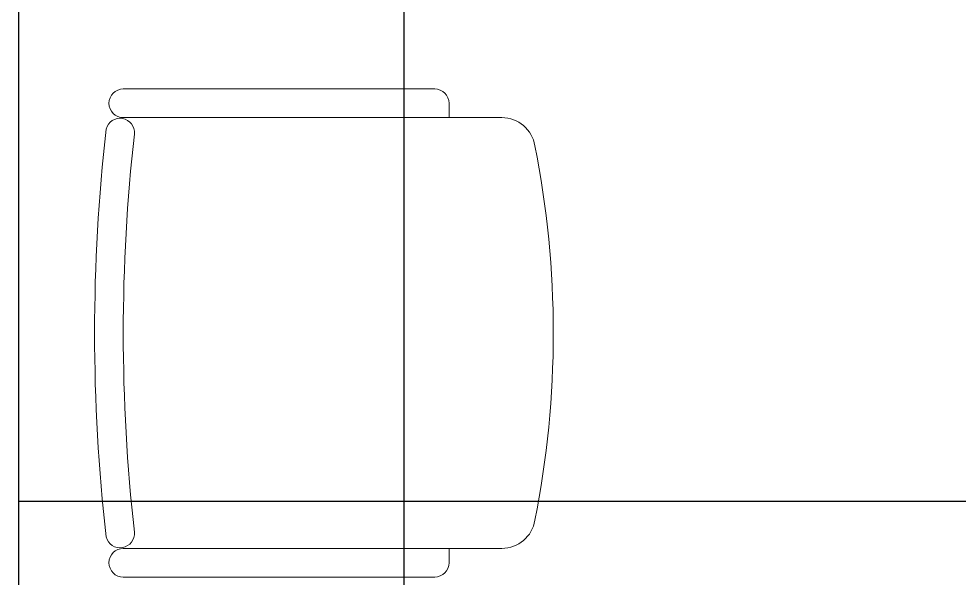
# Model space of a CAD drawing. Header units: inches. Extents: x -12418 to 472786, y -29325 to 19878.
# Drawn here: x 40997 to 41980, y -10880 to -10296 of the extents above; entities that cross this region are included whole.
import ezdxf

# ---------------------------------------------------------------- set-up
doc = ezdxf.new("R2010")
doc.units = ezdxf.units.IN
doc.header["$LTSCALE"] = 25
doc.header["$MEASUREMENT"] = 0
doc.linetypes.add('DASHDOT', pattern=[25.4, 12.7, -6.35, 0, -6.35])
doc.layers.add('00-Ground Floor$0$False Ceiling', color=251, linetype='Continuous')
for name, color, linetype, lineweight in [('00-Ground Floor$0$LOADING', 253, 'Continuous', 5), ('00-Ground Floor$0$Walls', 251, 'Continuous', 5), ('E-LITE-CLNG-CNDT', 6, 'DASHDOT', 35)]:
    doc.layers.add(name, color=color, linetype=linetype, lineweight=lineweight)

# ---------------------------------------------------------------- blocks, each defined once
blk = doc.blocks.new('00-Ground Floor$0$GF21016-P')
at = {"layer": '00-Ground Floor$0$LOADING', "extrusion": (-1.24384e-09, -1.20261e-09, -1)}
for p, q in [((0.01278, 0.01793), (0.01278, 0.41365)), ((0.46278, 0.01793), (0.46278, 0.41365)), ((-0.00222, 0.35848), (0.01278, 0.35848)), ((0.47778, 0.35848), (0.46278, 0.35848)), ((-0.01722, 0.01793), (-0.01722, 0.34348)), ((0.49278, 0.01793), (0.49278, 0.34348)), ((0.47778, 0.00293), (0.47778, 0.00293))]:
    blk.add_line(p, q, dxfattribs=at)
for centre, radius, start, end in [((-0.23778, -0.5362), 1.00364, 78.75684, 101.24316), ((-0.04778, 0.41365), 0.035, 0, 80.65572), ((-0.42778, 0.41365), 0.035, 99.34428, 180), ((0.00222, 0.34348), 0.015, 0, 90), ((-0.47778, 0.34348), 0.015, 90, 180), ((-0.02845, 0.01455), 0.01501, 284.3864, 95.52091), ((-0.4471, 0.01455), 0.01501, 84.47909, 255.6136), ((-0.23778, 1.89282), 1.8749, 263.6341, 276.3659), ((0.00222, 0.01793), 0.015, 270, 0), ((0.00222, 0.01793), 0.015, 180, 270), ((-0.47778, 0.01793), 0.015, 270, 0), ((-0.47778, 0.01793), 0.015, 180, 270), ((-0.23778, 1.87344), 1.8855, 263.51186, 276.48814)]:
    blk.add_arc(centre, radius, start, end, dxfattribs=at)
blk = doc.blocks.new('00-Ground Floor$0$A$Ce9e1c4c3')
at = {"layer": '00-Ground Floor$0$False Ceiling', "color": 254}
blk.add_line((-59002.87, -12867.43, 0), (-59002.87, -8847.43, 0), dxfattribs=at)
at = {"layer": '00-Ground Floor$0$False Ceiling', "color": 254, "linetype": 'Continuous'}
for p, q in [((-58600, -12867.43), (-58600, -8847.43)), ((-59002.87, -10800), (-55142.47, -10800))]:
    blk.add_line(p, q, dxfattribs=at)
blk = doc.blocks.new('00-Ground Floor')
at = {"layer": '00-Ground Floor$0$Walls'}
blk.add_line((40997.13, -8847.43, 0), (40997.13, -12867.43, 0), dxfattribs=at)
at = {"layer": '00-Ground Floor$0$False Ceiling', "color": 254}
blk.add_blockref('00-Ground Floor$0$A$Ce9e1c4c3', (100000, 0), dxfattribs=at)
at = {"layer": '00-Ground Floor$0$LOADING', "color": 1, "extrusion": (2.24019e-05, 2.67576e-11, 1), "xscale": -1000.000000000004, "yscale": 1000.000000000004, "zscale": -1000.000000000004, "rotation": 270.0000251123531}
blk.add_blockref('00-Ground Floor$0$GF21016-P', (41088.42, -10862.15, 0.93), dxfattribs=at)

msp = doc.modelspace()

# ---------------------------------------------------------------- block references
at = {"layer": 'E-LITE-CLNG-CNDT'}
msp.add_blockref('00-Ground Floor', (0, 0), dxfattribs=at)

doc.saveas('drawing.dxf')
